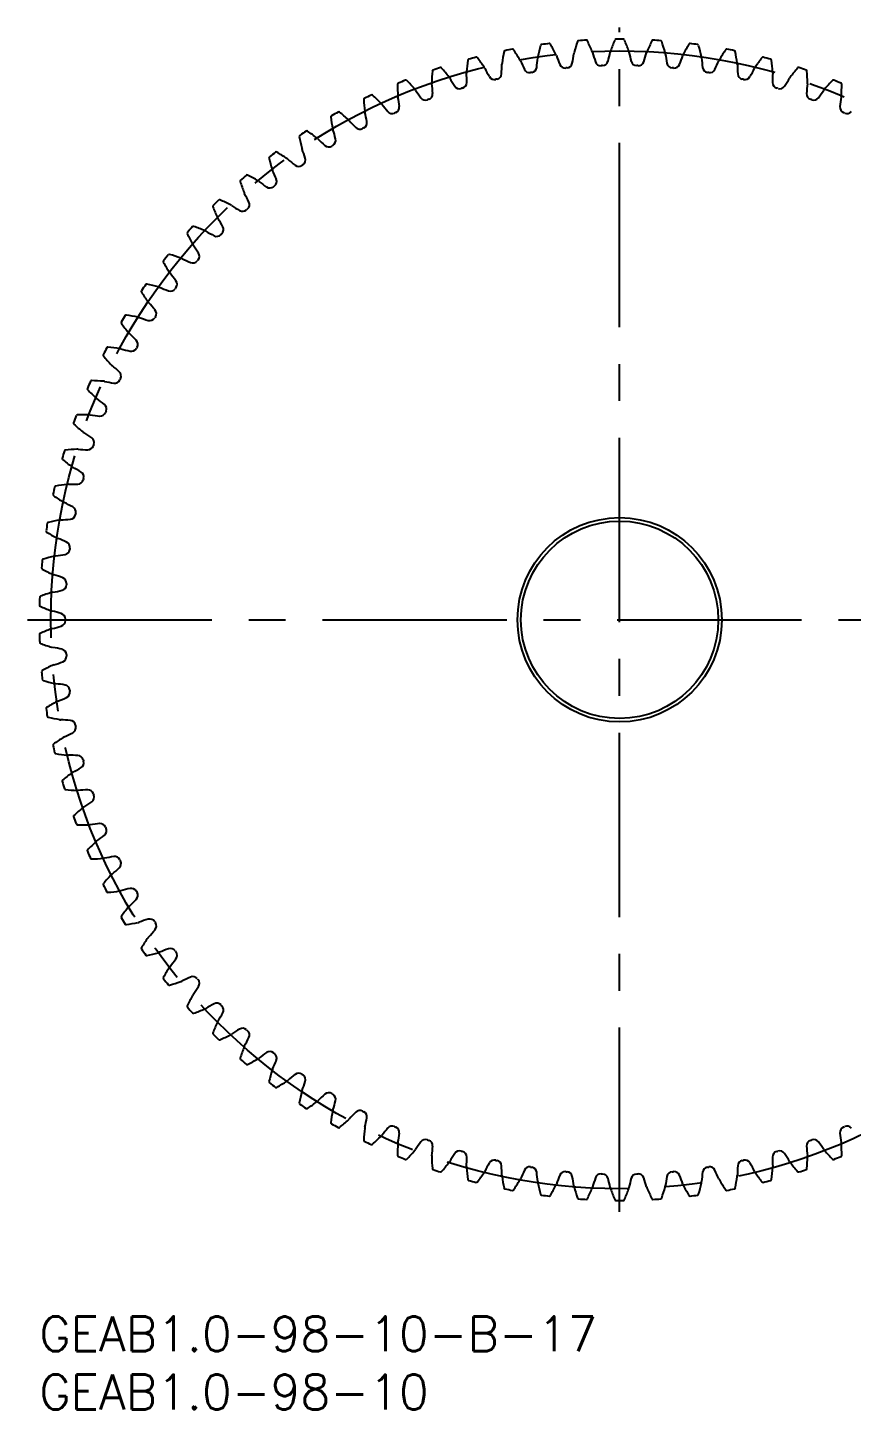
# Model space of a CAD drawing. Extents: x -1 to 141, y -8 to 111.
# Drawn here: x -1 to 70, y -8 to 111 of the extents above; entities that cross this region are included whole.
import ezdxf

# ---------------------------------------------------------------- set-up
doc = ezdxf.new("R2010")
doc.units = 0
doc.header["$LTSCALE"] = 0.5
doc.linetypes.add('CENTER', pattern=[50.8, 31.75, -6.35, 6.35, -6.35])
for name, color, linetype in [('MSM_CENTER', 1, 'CENTER'), ('MSM_CONTINUOUS', 7, 'CONTINUOUS'), ('MSM_PART_NUMBER', 7, 'CONTINUOUS')]:
    doc.layers.add(name, color=color, linetype=linetype)
doc.styles.get("Standard").update_dxf_attribs({"font": 'txt.shx', "height": 1, "bigfont": 'bigfont.shx'})

# ---------------------------------------------------------------- blocks, each defined once
blk = doc.blocks.new('*U2')
at = {"layer": 'MSM_PART_NUMBER'}
blk.add_text('GEAB1.0-98-10-B-17', height=3, dxfattribs=at).set_placement((0, -3))
blk = doc.blocks.new('*U3')
at = {"layer": 'MSM_PART_NUMBER'}
blk.add_text('GEAB1.0-98-10', height=3, dxfattribs=at).set_placement((0, -8))

msp = doc.modelspace()

# ---------------------------------------------------------------- linework, layer by layer
at = {"layer": 'MSM_CENTER'}
for p, q in [((50, 9), (50, 111)), ((-1, 60), (101, 60))]:
    msp.add_line(p, q, dxfattribs=at)
msp.add_circle((50, 60), 49, dxfattribs=at)
at = {"layer": 'MSM_CONTINUOUS'}
for radius in [8.8, 8.5]:
    msp.add_circle((50, 60), radius, dxfattribs=at)
for centre, radius, start, end in [((43.29, 109.45), 0.1, 97.73, 164.7225), ((50, 60), 50, 96.9639, 97.73), ((43.95, 109.53), 0.1, 29.9714, 96.9639), ((29.89, 101.42), 16.33, 26.4286, 29.9714), ((61.82, 104.5), 16.33, 161.049, 164.5918), ((46.47, 109.77), 0.1, 94.0565, 161.049), ((50, 60), 50, 93.2904, 94.0565), ((47.14, 109.82), 0.1, 26.2979, 93.2904), ((32.58, 102.63), 16.33, 22.7551, 26.2979), ((64.65, 103.65), 16.33, 157.3755, 160.9184), ((49.67, 109.9), 0.1, 90.3836, 157.3755), ((50, 60), 50, 89.617, 90.383), ((50.33, 109.9), 0.1, 22.6245, 89.617), ((35.35, 103.65), 16.33, 19.0816, 22.6245), ((67.42, 102.63), 16.33, 153.7021, 157.2449), ((52.86, 109.82), 0.1, 86.7101, 153.7021), ((50, 60), 50, 85.9435, 86.7096), ((53.53, 109.77), 0.1, 18.951, 85.9435), ((38.18, 104.5), 16.33, 15.4082, 18.951), ((70.11, 101.42), 16.33, 150.0286, 153.5714), ((56.05, 109.53), 0.1, 83.0367, 150.0286), ((50, 60), 50, 82.27, 83.0361), ((56.71, 109.45), 0.1, 15.2775, 82.27), ((50, 60), 50, 104.3108, 105.0769), ((37.67, 108.35), 0.1, 37.3183, 104.3108), ((24.76, 98.51), 16.33, 33.7755, 37.3183), ((56.04, 105.65), 16.33, 168.396, 171.9388), ((40.13, 108.91), 0.1, 101.4035, 168.396), ((50, 60), 50, 100.6374, 101.4035), ((40.79, 109.04), 0.1, 33.6449, 100.6374), ((27.27, 100.05), 16.33, 30.102, 33.6449), ((27.91, 109.59), 15.08, 352.3073, 355.4201), ((43.77, 108.32), 0.831, 168.2653, 175.4201), ((58.95, 105.17), 16.33, 164.7225, 168.2653), ((43.77, 108.32), 0.831, 19.2738, 26.4286), ((58.79, 113.57), 15.08, 199.2738, 202.3866), ((31.14, 110.91), 15.08, 348.6339, 351.7466), ((46.88, 108.62), 0.831, 164.5918, 171.7466), ((46.88, 108.62), 0.831, 15.6003, 22.7551), ((62.2, 112.9), 15.08, 195.6003, 198.7131), ((34.44, 112.01), 15.08, 344.9604, 348.0732), ((50, 108.72), 0.831, 160.9184, 168.0732), ((50, 108.72), 0.831, 11.9268, 19.0816), ((65.56, 112.01), 15.08, 191.9268, 195.0396), ((37.8, 112.9), 15.08, 341.2869, 344.3997), ((53.12, 108.62), 0.831, 157.2449, 164.3997), ((53.12, 108.62), 0.831, 8.2534, 15.4082), ((68.86, 110.91), 15.08, 188.2534, 191.3661), ((41.21, 113.57), 15.08, 337.6134, 340.7262), ((56.23, 108.32), 0.831, 153.5714, 160.7262), ((41.05, 105.17), 16.33, 11.7347, 15.2775), ((56.23, 108.32), 0.831, 4.5799, 11.7347), ((72.09, 109.59), 15.08, 184.5799, 187.6927), ((72.73, 100.05), 16.33, 146.3551, 149.898), ((59.21, 109.04), 0.1, 79.3632, 146.3551), ((50, 60), 50, 78.5965, 79.3626), ((59.87, 108.91), 0.1, 11.604, 78.5965), ((43.96, 105.65), 16.33, 8.0612, 11.604), ((75.24, 98.51), 16.33, 142.6817, 146.2245), ((62.33, 108.35), 0.1, 75.6892, 142.6817), ((50, 60), 50, 74.9231, 75.6892), ((50.15, 106.05), 16.33, 175.7429, 179.2857), ((33.96, 107.25), 0.1, 108.7504, 175.7429), ((50, 60), 50, 107.9843, 108.7504), ((34.59, 107.46), 0.1, 40.9918, 107.9843), ((22.34, 96.81), 16.33, 37.449, 40.9918), ((53.1, 105.94), 16.33, 172.0694, 175.6122), ((37.64, 107.13), 0.831, 175.6122, 182.767), ((37.02, 108.18), 0.1, 105.0769, 172.0694), ((37.64, 107.13), 0.831, 26.6207, 33.7755), ((51.86, 114.26), 15.08, 206.6207, 209.7335), ((24.78, 108.08), 15.08, 355.9808, 359.0936), ((40.69, 107.82), 0.831, 171.9388, 179.0936), ((40.69, 107.82), 0.831, 22.9472, 30.102), ((55.34, 114.03), 15.08, 202.9472, 206.06), ((42.24, 107.62), 0.5, 206.06, 279.2544), ((50, 60), 47.75, 99.1129, 99.2544), ((42.36, 107.64), 0.5, 279.1129, 352.3073), ((45.31, 108.02), 0.5, 202.3865, 275.581), ((50, 60), 47.75, 95.4394, 95.581), ((45.43, 108.03), 0.5, 275.4394, 348.6339), ((48.39, 108.22), 0.5, 198.7131, 271.9075), ((50, 60), 47.75, 91.766, 91.9075), ((48.51, 108.23), 0.5, 271.766, 344.9604), ((51.49, 108.23), 0.5, 195.0396, 268.234), ((50, 60), 47.75, 88.0925, 88.234), ((51.61, 108.22), 0.5, 268.0925, 341.2869), ((54.57, 108.03), 0.5, 191.3662, 264.5606), ((50, 60), 47.75, 84.419, 84.5606), ((54.69, 108.02), 0.5, 264.419, 337.6135), ((57.64, 107.64), 0.5, 187.6927, 260.8871), ((50, 60), 47.75, 80.7456, 80.8871), ((57.76, 107.62), 0.5, 260.7455, 333.94), ((44.66, 114.03), 15.08, 333.94, 337.0528), ((59.31, 107.82), 0.831, 149.898, 157.0528), ((59.31, 107.82), 0.831, 0.9064, 8.0612), ((75.22, 108.08), 15.08, 180.9064, 184.0192), ((48.14, 114.26), 15.08, 330.2665, 333.3793), ((62.36, 107.13), 0.831, 146.2245, 153.3793), ((62.98, 108.18), 0.1, 7.9306, 74.9231), ((46.9, 105.94), 16.33, 4.3878, 7.9306), ((62.36, 107.13), 0.831, 357.233, 4.3877), ((77.66, 96.81), 16.33, 139.0082, 142.551), ((65.41, 107.46), 0.1, 72.0162, 139.0082), ((50, 60), 50, 71.2496, 72.0157), ((66.04, 107.25), 0.1, 4.2571, 71.2496), ((49.85, 106.05), 16.33, 0.7143, 4.2571), ((47.2, 105.96), 16.33, 179.4164, 182.9592), ((30.97, 106.13), 0.1, 112.4239, 179.4164), ((50, 60), 50, 111.6578, 112.4239), ((31.58, 106.38), 0.1, 44.6653, 111.6578), ((20.04, 94.97), 16.33, 41.1224, 44.6653), ((34.65, 106.24), 0.831, 179.2857, 186.4405), ((18.84, 104.46), 15.08, 3.3277, 6.4405), ((34.65, 106.24), 0.831, 30.2942, 37.449), ((48.38, 114.26), 15.08, 210.2942, 213.407), ((36.21, 106.24), 0.5, 213.4069, 286.6014), ((36.33, 106.27), 0.5, 286.4598, 359.6543), ((21.75, 106.36), 15.08, 359.6543, 2.7671), ((39.21, 107.03), 0.5, 209.7335, 282.9279), ((50, 60), 47.75, 102.7864, 102.9279), ((39.32, 107.05), 0.5, 282.7864, 355.9808), ((60.68, 107.05), 0.5, 184.0192, 257.2136), ((50, 60), 47.75, 77.0721, 77.2136), ((60.79, 107.03), 0.5, 257.0721, 330.2665), ((78.25, 106.36), 15.08, 177.2329, 180.3457), ((63.67, 106.27), 0.5, 180.3457, 253.5402), ((63.79, 106.24), 0.5, 253.3986, 326.5931), ((51.62, 114.26), 15.08, 326.593, 329.7058), ((65.35, 106.24), 0.831, 142.551, 149.7058), ((81.16, 104.46), 15.08, 173.5595, 176.6723), ((65.35, 106.24), 0.831, 353.5595, 0.7143), ((79.96, 94.97), 16.33, 135.3347, 138.8775), ((68.42, 106.38), 0.1, 68.3422, 135.3347), ((50, 60), 50, 67.5761, 68.3422), ((69.03, 106.13), 0.1, 0.5836, 67.5761), ((52.8, 105.96), 16.33, 357.0408, 0.5836), ((28.05, 104.81), 0.1, 116.0973, 183.0898), ((44.26, 105.69), 16.33, 183.0898, 186.6327), ((50, 60), 50, 115.3312, 116.0973), ((28.65, 105.1), 0.1, 48.3387, 115.3312), ((17.86, 92.97), 16.33, 44.7959, 48.3387), ((31.72, 105.16), 0.831, 182.9592, 190.114), ((16.06, 102.37), 15.08, 7.0012, 10.114), ((31.72, 105.16), 0.831, 33.9676, 41.1225), ((44.91, 114.05), 15.08, 213.9676, 217.0804), ((33.28, 105.26), 0.5, 217.0804, 290.2749), ((50, 60), 47.75, 110.1333, 110.2749), ((33.39, 105.3), 0.5, 290.1333, 3.3277), ((50, 60), 47.75, 106.4598, 106.6014), ((50, 60), 47.75, 73.3986, 73.5402), ((66.61, 105.3), 0.5, 176.6722, 249.8667), ((50, 60), 47.75, 69.7251, 69.8667), ((66.72, 105.26), 0.5, 249.7251, 322.9196), ((55.09, 114.05), 15.08, 322.9196, 326.0324), ((68.28, 105.16), 0.831, 138.8775, 146.0324), ((83.94, 102.37), 15.08, 169.886, 172.9988), ((68.28, 105.16), 0.831, 349.886, 357.0408), ((50, 60), 50, 119.0047, 119.7708), ((25.8, 103.64), 0.1, 52.0122, 119.0047), ((15.81, 90.85), 16.33, 48.4694, 52.0122), ((28.86, 103.9), 0.831, 186.6326, 193.7875), ((13.41, 100.11), 15.08, 10.6747, 13.7875), ((28.86, 103.9), 0.831, 37.6411, 44.7959), ((41.46, 113.61), 15.08, 217.6411, 220.7539), ((30.41, 104.1), 0.5, 220.7539, 293.9484), ((50, 60), 47.75, 113.8068, 113.9483), ((30.52, 104.14), 0.5, 293.8068, 7.0012), ((69.48, 104.14), 0.5, 172.9988, 246.1932), ((50, 60), 47.75, 66.0517, 66.1932), ((69.59, 104.1), 0.5, 246.0517, 319.2461), ((25.22, 103.31), 0.1, 119.7708, 186.7633), ((41.34, 105.23), 16.33, 186.7633, 190.3061), ((26.09, 102.45), 0.831, 41.3146, 48.4694), ((38.04, 112.95), 15.08, 221.3146, 224.4274), ((27.63, 102.75), 0.5, 224.4274, 297.6219), ((50, 60), 47.75, 117.4802, 117.6218), ((27.74, 102.81), 0.5, 297.4802, 10.6747), ((22.5, 101.64), 0.1, 123.4443, 190.4368), ((38.46, 104.58), 16.33, 190.4368, 193.9796), ((50, 60), 50, 122.6782, 123.4443), ((23.06, 102), 0.1, 55.6857, 122.6782), ((13.91, 88.59), 16.33, 52.1429, 55.6857), ((23.42, 100.83), 0.831, 44.9881, 52.1429), ((34.67, 112.08), 15.08, 224.988, 228.1008), ((26.09, 102.45), 0.831, 190.3061, 197.4609), ((10.92, 97.68), 15.08, 14.3481, 17.4609), ((25.04, 101.29), 0.5, 301.1537, 14.3481), ((50, 60), 50, 126.3516, 127.1177), ((20.42, 100.19), 0.1, 59.3591, 126.3516), ((12.15, 86.22), 16.33, 55.8163, 59.3591), ((23.42, 100.83), 0.831, 193.9796, 201.1344), ((8.58, 95.1), 15.08, 18.0216, 21.1344), ((24.94, 101.23), 0.5, 228.1008, 301.2953), ((50, 60), 47.75, 121.1537, 121.2953), ((19.89, 99.79), 0.1, 127.1177, 194.1102), ((35.63, 103.75), 16.33, 194.1102, 197.6531), ((20.86, 99.05), 0.831, 197.6531, 204.8079), ((20.86, 99.05), 0.831, 48.6615, 55.8163), ((31.37, 110.99), 15.08, 228.6615, 231.7743), ((22.35, 99.54), 0.5, 231.7743, 304.9687), ((50, 60), 47.75, 124.8272, 124.9687), ((22.44, 99.61), 0.5, 304.8272, 18.0216), ((17.4, 97.78), 0.1, 130.7912, 197.7837), ((32.86, 102.74), 16.33, 197.7837, 201.3265), ((50, 60), 50, 130.0251, 130.7912), ((17.91, 98.21), 0.1, 63.0326, 130.0251), ((10.55, 83.74), 16.33, 59.4898, 63.0326), ((18.42, 97.1), 0.831, 52.335, 59.4898), ((28.14, 109.69), 15.08, 232.335, 235.4478), ((6.42, 92.37), 15.08, 21.6951, 24.8079), ((19.96, 97.76), 0.5, 308.5007, 21.6951), ((18.42, 97.1), 0.831, 201.3265, 208.4813), ((4.43, 89.51), 15.08, 25.3685, 28.4813), ((19.87, 97.69), 0.5, 235.4478, 308.6422), ((50, 60), 47.75, 128.5007, 128.6422), ((15.05, 95.61), 0.1, 134.4647, 201.4572), ((30.15, 101.55), 16.33, 201.4572, 205), ((50, 60), 50, 133.6986, 134.4647), ((15.53, 96.08), 0.1, 66.7061, 133.6986), ((9.11, 81.17), 16.33, 63.1633, 66.7061), ((16.1, 95), 0.831, 56.0085, 63.1633), ((25, 108.19), 15.08, 236.0085, 239.1213), ((17.52, 95.68), 0.5, 239.1212, 312.3157), ((50, 60), 47.75, 132.1741, 132.3157), ((17.61, 95.76), 0.5, 312.1741, 25.3685), ((16.1, 95), 0.831, 205, 212.1548), ((2.64, 86.53), 15.08, 29.042, 32.1548), ((12.84, 93.3), 0.1, 138.1381, 205.1306), ((27.53, 100.19), 16.33, 205.1306, 208.6735), ((50, 60), 50, 137.3721, 138.1381), ((13.29, 93.79), 0.1, 70.3796, 137.3721), ((7.83, 78.5), 16.33, 66.8367, 70.3796), ((13.93, 92.76), 0.831, 59.6819, 66.8367), ((21.96, 106.49), 15.08, 239.6819, 242.7947), ((15.3, 93.52), 0.5, 242.7947, 315.9891), ((50, 60), 47.75, 135.8476, 135.9891), ((15.38, 93.61), 0.5, 315.8476, 29.042), ((13.93, 92.76), 0.831, 208.6735, 215.8283), ((1.03, 83.44), 15.08, 32.7155, 35.8283), ((10.78, 90.85), 0.1, 141.8116, 208.8041), ((25, 98.67), 16.33, 208.8041, 212.3469), ((50, 60), 50, 141.0455, 141.8116), ((11.2, 91.37), 0.1, 74.053, 141.0455), ((6.74, 75.76), 16.33, 70.5102, 74.053), ((11.91, 90.38), 0.831, 63.3554, 70.5102), ((19.04, 104.6), 15.08, 243.3554, 246.4682), ((13.22, 91.23), 0.5, 246.4682, 319.6626), ((50, 60), 47.75, 139.5211, 139.6626), ((13.3, 91.32), 0.5, 319.5211, 32.7155), ((11.91, 90.38), 0.831, 212.3469, 219.5017), ((-0.37, 80.26), 15.08, 36.389, 39.5017), ((8.88, 88.27), 0.1, 145.4851, 212.4776), ((50, 60), 50, 144.719, 145.4851), ((22.58, 96.99), 16.33, 212.4776, 216.0204), ((9.27, 88.82), 0.1, 77.7265, 144.719), ((5.81, 72.96), 16.33, 74.1837, 77.7265), ((10.04, 87.87), 0.831, 67.0289, 74.1837), ((16.25, 102.52), 15.08, 247.0289, 250.1417), ((11.3, 88.81), 0.5, 250.1416, 323.3361), ((50, 60), 47.75, 143.1945, 143.3361), ((11.37, 88.91), 0.5, 323.1945, 36.389), ((10.04, 87.87), 0.831, 216.0204, 223.1752), ((-1.56, 76.99), 15.08, 40.0624, 43.1752), ((50, 60), 50, 148.3925, 149.1586), ((7.5, 86.15), 0.1, 81.4, 148.3925), ((5.07, 70.1), 16.33, 77.8571, 81.4), ((8.34, 85.26), 0.831, 70.7023, 77.8571), ((13.59, 100.27), 15.08, 250.7023, 253.8151), ((9.53, 86.27), 0.5, 253.8151, 327.0095), ((50, 60), 47.75, 146.868, 147.0095), ((9.59, 86.37), 0.5, 326.868, 40.0624), ((7.16, 85.58), 0.1, 149.1586, 216.1511), ((20.26, 95.16), 16.33, 216.1511, 219.6939), ((8.34, 85.26), 0.831, 219.6939, 226.8487), ((-2.54, 73.65), 15.08, 43.7359, 46.8487), ((50, 60), 50, 152.0659, 152.832), ((5.91, 83.38), 0.1, 85.0734, 152.0659), ((4.52, 67.2), 16.33, 81.5306, 85.0734), ((6.8, 82.54), 0.831, 74.3758, 81.5306), ((11.09, 97.86), 15.08, 254.3758, 257.4886), ((7.93, 83.63), 0.5, 257.4886, 330.683), ((7.99, 83.73), 0.5, 330.5415, 43.7359), ((50, 60), 47.75, 150.5415, 150.683), ((5.61, 82.78), 0.1, 152.832, 219.8245), ((18.07, 93.18), 16.33, 219.8245, 223.3673), ((6.8, 82.54), 0.831, 223.3673, 230.5222), ((-3.31, 70.26), 15.08, 47.4094, 50.5222), ((6.55, 80.99), 0.5, 334.2149, 47.4093), ((4.24, 79.89), 0.1, 156.5055, 223.498), ((50, 60), 50, 155.7394, 156.5055), ((16.01, 91.07), 16.33, 223.498, 227.0408), ((4.51, 80.5), 0.1, 88.7469, 155.7394), ((4.15, 64.27), 16.33, 85.2041, 88.7469), ((5.45, 79.72), 0.831, 78.0493, 85.2041), ((8.74, 95.29), 15.08, 258.0493, 261.1621), ((6.5, 80.88), 0.5, 261.162, 334.3565), ((50, 60), 47.75, 154.2149, 154.3565), ((5.45, 79.72), 0.831, 227.0408, 234.1956), ((-3.86, 66.82), 15.08, 51.0828, 54.1956), ((5.3, 78.16), 0.5, 337.8884, 51.0828), ((50, 60), 50, 159.4129, 160.179), ((3.29, 77.55), 0.1, 92.4204, 159.4129), ((3.97, 61.33), 16.33, 88.8776, 92.4204), ((4.28, 76.83), 0.831, 81.7227, 88.8776), ((6.57, 92.57), 15.08, 261.7227, 264.8355), ((5.25, 78.05), 0.5, 264.8355, 338.03), ((50, 60), 47.75, 157.8884, 158.03), ((3.06, 76.92), 0.1, 160.179, 227.1715), ((14.09, 88.83), 16.33, 227.1715, 230.7143), ((4.28, 76.83), 0.831, 230.7143, 237.8691), ((-4.18, 63.36), 15.08, 54.7563, 57.8691), ((4.19, 75.15), 0.5, 268.509, 341.7034), ((4.23, 75.26), 0.5, 341.5619, 54.7563), ((50, 60), 47.75, 161.5619, 161.7034), ((50, 60), 50, 163.0863, 163.8524), ((2.07, 73.88), 0.1, 163.8524, 230.8449), ((12.32, 86.47), 16.33, 230.8449, 234.3878), ((2.26, 74.52), 0.1, 96.0938, 163.0863), ((3.98, 58.38), 16.33, 92.551, 96.0938), ((3.29, 73.86), 0.831, 85.3962, 92.551), ((4.57, 89.72), 15.08, 265.3962, 268.509), ((3.29, 73.86), 0.831, 234.3878, 241.5426), ((-4.29, 59.88), 15.08, 58.4298, 61.5426), ((3.34, 72.3), 0.5, 345.2354, 58.4298), ((50, 60), 50, 166.7598, 167.5259), ((1.43, 71.43), 0.1, 99.7673, 166.7598), ((4.18, 55.43), 16.33, 96.2245, 99.7673), ((2.5, 70.84), 0.831, 89.0697, 96.2245), ((2.76, 86.75), 15.08, 269.0697, 272.1825), ((3.31, 72.18), 0.5, 272.1825, 345.3769), ((50, 60), 47.75, 165.2354, 165.3769), ((1.28, 70.78), 0.1, 167.5259, 234.5184), ((10.7, 84), 16.33, 234.5184, 238.0612), ((2.5, 70.84), 0.831, 238.0612, 245.216), ((-4.17, 56.4), 15.08, 62.1032, 65.216), ((2.63, 69.16), 0.5, 275.8559, 349.0504), ((2.65, 69.28), 0.5, 348.9088, 62.1032), ((50, 60), 47.75, 168.9088, 169.0504), ((50, 60), 50, 170.4333, 171.1994), ((0.79, 68.29), 0.1, 103.4408, 170.4333), ((4.57, 52.5), 16.33, 99.898, 103.4408), ((1.9, 67.78), 0.831, 92.7432, 99.898), ((1.14, 83.67), 15.08, 272.7432, 275.8559), ((0.69, 67.63), 0.1, 171.1994, 238.1919), ((9.24, 81.43), 16.33, 238.1919, 241.7347), ((1.9, 67.78), 0.831, 241.7347, 248.8895), ((-3.83, 52.94), 15.08, 65.7767, 68.8895), ((2.15, 66.23), 0.5, 352.5823, 65.7767), ((5.14, 49.61), 16.33, 103.5714, 107.1143), ((1.5, 64.68), 0.831, 96.4166, 103.5714), ((-0.27, 80.49), 15.08, 276.4166, 279.5294), ((2.14, 66.11), 0.5, 279.5294, 352.7238), ((50, 60), 47.75, 172.5823, 172.7238), ((50, 60), 50, 174.1067, 174.8728), ((0.3, 64.46), 0.1, 174.8728, 241.8653), ((7.95, 78.77), 16.33, 241.8653, 245.4082), ((0.36, 65.12), 0.1, 107.1143, 174.1067), ((1.5, 64.68), 0.831, 245.4082, 252.563), ((-3.26, 49.5), 15.08, 69.4502, 72.563), ((1.85, 63.15), 0.5, 356.2558, 69.4502), ((50, 60), 47.75, 176.2558, 176.3973), ((50, 60), 50, 177.7802, 178.5463), ((0.14, 61.93), 0.1, 110.7877, 177.7802), ((5.9, 46.76), 16.33, 107.2449, 110.7877), ((1.3, 61.56), 0.831, 100.0901, 107.2449), ((-1.48, 77.22), 15.08, 280.0901, 283.2029), ((1.85, 63.03), 0.5, 283.2029, 356.3973), ((0.12, 61.27), 0.1, 178.5463, 245.5388), ((6.84, 76.04), 16.33, 245.5388, 249.0816), ((1.3, 61.56), 0.831, 249.0816, 256.2364), ((-2.48, 46.11), 15.08, 73.1236, 76.2364), ((1.75, 60.06), 0.5, 359.9292, 73.1236), ((1.75, 59.94), 0.5, 286.8763, 0.0708), ((50, 60), 47.75, 179.9292, 180.0708), ((0.12, 58.73), 0.1, 114.4612, 181.4537), ((50, 60), 50, 181.4537, 182.2198), ((6.84, 43.96), 16.33, 110.9184, 114.4612), ((1.3, 58.44), 0.831, 103.7636, 110.9184), ((-2.48, 73.89), 15.08, 283.7636, 286.8764), ((0.14, 58.07), 0.1, 182.2198, 249.2123), ((5.9, 73.24), 16.33, 249.2123, 252.7551), ((1.3, 58.44), 0.831, 252.7551, 259.9099), ((-1.48, 42.78), 15.08, 76.7971, 79.9099), ((1.85, 56.97), 0.5, 3.6027, 76.7971), ((7.95, 41.23), 16.33, 114.5918, 118.1347), ((1.5, 55.32), 0.831, 107.437, 114.5918), ((-3.26, 70.5), 15.08, 287.437, 290.5498), ((1.85, 56.85), 0.5, 290.5498, 3.7442), ((50, 60), 47.75, 183.6027, 183.7442), ((0.3, 55.54), 0.1, 118.1347, 185.1272), ((50, 60), 50, 185.1272, 185.8933), ((0.36, 54.88), 0.1, 185.8933, 252.8857), ((5.14, 70.39), 16.33, 252.8857, 256.4286), ((1.5, 55.32), 0.831, 256.4285, 263.5834), ((-0.27, 39.51), 15.08, 80.4706, 83.5834), ((2.14, 53.89), 0.5, 7.2762, 80.4706), ((2.15, 53.77), 0.5, 294.2233, 7.4177), ((50, 60), 47.75, 187.2762, 187.4177), ((0.69, 52.37), 0.1, 121.8081, 188.8006), ((9.24, 38.57), 16.33, 118.2653, 121.8081), ((1.9, 52.22), 0.831, 111.1105, 118.2653), ((-3.83, 67.06), 15.08, 291.1105, 294.2233), ((50, 60), 50, 188.8006, 189.5667), ((0.79, 51.71), 0.1, 189.5667, 256.5592), ((4.57, 67.5), 16.33, 256.5592, 260.102), ((1.9, 52.22), 0.831, 260.102, 267.2568), ((1.14, 36.33), 15.08, 84.1441, 87.2568), ((2.63, 50.84), 0.5, 10.9496, 84.1441), ((-4.17, 63.6), 15.08, 294.784, 297.8968), ((2.65, 50.72), 0.5, 297.8967, 11.0913), ((50, 60), 47.75, 190.9496, 191.0912), ((1.28, 49.22), 0.1, 125.4816, 192.4741), ((50, 60), 50, 192.4741, 193.2402), ((10.7, 36), 16.33, 121.9388, 125.4816), ((2.5, 49.16), 0.831, 114.784, 121.9388), ((1.43, 48.57), 0.1, 193.2402, 260.2327), ((4.18, 64.57), 16.33, 260.2327, 263.7755), ((2.5, 49.16), 0.831, 263.7755, 270.9303), ((2.76, 33.25), 15.08, 87.8175, 90.9303), ((3.31, 47.82), 0.5, 14.6231, 87.8175), ((3.34, 47.7), 0.5, 301.5702, 14.7646), ((50, 60), 47.75, 194.6231, 194.7646), ((12.32, 33.53), 16.33, 125.6122, 129.1551), ((3.29, 46.14), 0.831, 118.4574, 125.6122), ((-4.29, 60.12), 15.08, 298.4574, 301.5702), ((2.07, 46.12), 0.1, 129.1551, 196.1476), ((50, 60), 50, 196.1476, 196.9137), ((2.26, 45.48), 0.1, 196.9142, 263.9062), ((3.98, 61.62), 16.33, 263.9062, 267.449), ((3.29, 46.14), 0.831, 267.449, 274.6038), ((4.57, 30.28), 15.08, 91.491, 94.6038), ((4.19, 44.85), 0.5, 18.2966, 91.491), ((-4.18, 56.64), 15.08, 302.1309, 305.2437), ((4.23, 44.74), 0.5, 305.2437, 18.4382), ((50, 60), 47.75, 198.2966, 198.4381), ((3.06, 43.08), 0.1, 132.8285, 199.821), ((50, 60), 50, 199.821, 200.5871), ((14.09, 31.17), 16.33, 129.2857, 132.8285), ((4.28, 43.17), 0.831, 122.1309, 129.2857), ((3.29, 42.45), 0.1, 200.5871, 267.5796), ((3.97, 58.67), 16.33, 267.5796, 271.1224), ((4.28, 43.17), 0.831, 271.1224, 278.2773), ((6.57, 27.43), 15.08, 95.1645, 98.2773), ((5.25, 41.95), 0.5, 21.97, 95.1644), ((5.3, 41.84), 0.5, 308.9171, 22.1117), ((50, 60), 47.75, 201.97, 202.1116), ((16.01, 28.93), 16.33, 132.9592, 136.502), ((5.45, 40.28), 0.831, 125.8044, 132.9592), ((-3.86, 53.18), 15.08, 305.8044, 308.9172), ((4.24, 40.11), 0.1, 136.502, 203.4945), ((50, 60), 50, 203.4945, 204.2606), ((4.51, 39.5), 0.1, 204.2606, 271.2531), ((4.15, 55.73), 16.33, 271.2531, 274.7959), ((5.45, 40.28), 0.831, 274.7959, 281.9507), ((8.74, 24.71), 15.08, 98.8379, 101.9507), ((6.5, 39.12), 0.5, 25.6435, 98.8379), ((50, 60), 47.75, 205.6435, 205.7851), ((6.8, 37.46), 0.831, 129.4778, 136.6327), ((-3.31, 49.74), 15.08, 309.4778, 312.5906), ((6.55, 39.01), 0.5, 312.5906, 25.7851), ((5.61, 37.22), 0.1, 140.1755, 207.168), ((50, 60), 50, 207.168, 207.9341), ((18.07, 26.82), 16.33, 136.6327, 140.1755), ((5.91, 36.62), 0.1, 207.9341, 274.9266), ((4.52, 52.8), 16.33, 274.9266, 278.4694), ((6.8, 37.46), 0.831, 278.4694, 285.6242), ((11.09, 22.14), 15.08, 102.5114, 105.6242), ((-2.54, 46.35), 15.08, 313.1513, 316.2641), ((7.93, 36.37), 0.5, 29.317, 102.5114), ((7.99, 36.27), 0.5, 316.2641, 29.4586), ((50, 60), 47.75, 209.317, 209.4585), ((20.26, 24.84), 16.33, 140.3061, 143.8489), ((8.34, 34.74), 0.831, 133.1513, 140.3061), ((7.16, 34.42), 0.1, 143.8489, 210.8414), ((50, 60), 50, 210.8414, 211.6075), ((7.5, 33.85), 0.1, 211.6075, 278.6), ((5.07, 49.9), 16.33, 278.6, 282.1429), ((8.34, 34.74), 0.831, 282.1429, 289.2977), ((13.59, 19.73), 15.08, 106.1849, 109.2977), ((9.53, 33.73), 0.5, 32.9905, 106.1849), ((50, 60), 47.75, 212.9905, 213.132), ((9.59, 33.63), 0.5, 319.9376, 33.132), ((22.58, 23.01), 16.33, 143.9796, 147.5224), ((10.04, 32.13), 0.831, 136.8248, 143.9796), ((-1.56, 43.01), 15.08, 316.8248, 319.9376), ((8.88, 31.73), 0.1, 147.5224, 214.5149), ((50, 60), 50, 214.5149, 215.281), ((9.27, 31.18), 0.1, 215.281, 282.2735), ((5.81, 47.04), 16.33, 282.2735, 285.8163), ((10.04, 32.13), 0.831, 285.8163, 292.9711), ((16.25, 17.48), 15.08, 109.8583, 112.9711), ((11.3, 31.19), 0.5, 36.6639, 109.8583), ((50, 60), 47.75, 216.6639, 216.8055), ((11.37, 31.09), 0.5, 323.6111, 36.8055), ((25, 21.33), 16.33, 147.6531, 151.1959), ((11.91, 29.62), 0.831, 140.4983, 147.6531), ((-0.37, 39.74), 15.08, 320.4983, 323.611), ((10.78, 29.15), 0.1, 151.1959, 218.1884), ((50, 60), 50, 218.1884, 218.9545), ((11.2, 28.63), 0.1, 218.9545, 285.947), ((6.74, 44.24), 16.33, 285.947, 289.4898), ((11.91, 29.62), 0.831, 289.4898, 296.6446), ((19.04, 15.4), 15.08, 113.5318, 116.6446), ((13.22, 28.77), 0.5, 40.3374, 113.5318), ((50, 60), 47.75, 220.3374, 220.4789), ((13.3, 28.68), 0.5, 327.2845, 40.4789), ((27.53, 19.81), 16.33, 151.3265, 154.8694), ((13.93, 27.24), 0.831, 144.1717, 151.3265), ((1.03, 36.56), 15.08, 324.1717, 327.2845), ((12.84, 26.7), 0.1, 154.8694, 221.8619), ((50, 60), 50, 221.8619, 222.6279), ((7.83, 41.5), 16.33, 289.6204, 293.1633), ((13.93, 27.24), 0.831, 293.1633, 300.3181), ((21.96, 13.51), 15.08, 117.2053, 120.3181), ((15.3, 26.48), 0.5, 44.0109, 117.2053), ((50, 60), 47.75, 224.0109, 224.1524), ((15.38, 26.39), 0.5, 330.958, 44.1524), ((13.29, 26.21), 0.1, 222.6279, 289.6204), ((30.15, 18.45), 16.33, 155, 158.5428), ((16.1, 25), 0.831, 147.8452, 155), ((2.64, 33.47), 15.08, 327.8452, 330.958), ((15.05, 24.39), 0.1, 158.5428, 225.5353), ((50, 60), 50, 225.5353, 226.3014), ((15.53, 23.92), 0.1, 226.3014, 293.2939), ((9.11, 38.83), 16.33, 293.2939, 296.8367), ((16.1, 25), 0.831, 296.8367, 303.9915), ((25, 11.81), 15.08, 120.8787, 123.9915), ((17.52, 24.32), 0.5, 47.6843, 120.8787), ((4.43, 30.49), 15.08, 331.5187, 334.6315), ((50, 60), 47.75, 227.6843, 227.8259), ((17.61, 24.24), 0.5, 334.6315, 47.826), ((32.86, 17.26), 16.33, 158.6735, 162.2163), ((18.42, 22.9), 0.831, 151.5187, 158.6735), ((28.14, 10.31), 15.08, 124.5522, 127.665), ((19.87, 22.31), 0.5, 51.3578, 124.5522), ((50, 60), 47.75, 231.3578, 231.4993), ((19.96, 22.24), 0.5, 338.3049, 51.4994), ((17.4, 22.22), 0.1, 162.2163, 229.2088), ((50, 60), 50, 229.2088, 229.9749), ((17.91, 21.79), 0.1, 229.9749, 296.9674), ((10.55, 36.26), 16.33, 296.9674, 300.5102), ((18.42, 22.9), 0.831, 300.5102, 307.665), ((6.42, 27.63), 15.08, 335.1921, 338.3049), ((35.63, 16.25), 16.33, 162.3469, 165.8898), ((19.89, 20.21), 0.1, 165.8898, 232.8823), ((20.86, 20.95), 0.831, 155.1921, 162.3469), ((12.15, 33.78), 16.33, 300.6409, 304.1837), ((20.86, 20.95), 0.831, 304.1837, 311.3385), ((31.37, 9.01), 15.08, 128.2257, 131.3385), ((22.35, 20.46), 0.5, 55.0313, 128.2257), ((50, 60), 47.75, 235.0313, 235.1728), ((8.58, 24.9), 15.08, 338.8656, 341.9784), ((22.44, 20.39), 0.5, 341.9784, 55.1729), ((50, 60), 50, 232.8823, 233.6484), ((20.42, 19.81), 0.1, 233.6484, 300.6409), ((38.46, 15.42), 16.33, 166.0204, 169.5632), ((23.42, 19.17), 0.831, 158.8656, 166.0204), ((34.67, 7.92), 15.08, 131.8992, 135.012), ((24.94, 18.77), 0.5, 58.7047, 131.8991), ((50, 60), 47.75, 238.7047, 238.8463), ((25.04, 18.71), 0.5, 345.6518, 58.8464), ((22.5, 18.36), 0.1, 169.5632, 236.5557), ((50, 60), 50, 236.5557, 237.3218), ((23.06, 18), 0.1, 237.3218, 304.3143), ((13.91, 31.41), 16.33, 304.3143, 307.8571), ((23.42, 19.17), 0.831, 307.8571, 315.0119), ((10.92, 22.32), 15.08, 342.5391, 345.6519), ((41.34, 14.77), 16.33, 169.6939, 173.2367), ((25.22, 16.69), 0.1, 173.2367, 240.2292), ((26.09, 17.55), 0.831, 162.5391, 169.6939), ((15.81, 29.15), 16.33, 307.9878, 311.5306), ((26.09, 17.55), 0.831, 311.5306, 318.6854), ((38.04, 7.05), 15.08, 135.5726, 138.6854), ((27.63, 17.25), 0.5, 62.3782, 135.5726), ((50, 60), 47.75, 242.3782, 242.5198), ((27.74, 17.19), 0.5, 349.3253, 62.5198), ((13.41, 19.89), 15.08, 346.2125, 349.3253), ((50, 60), 50, 240.2292, 240.9953), ((25.8, 16.36), 0.1, 240.9953, 307.9878), ((44.26, 14.31), 16.33, 173.3673, 176.9102), ((28.86, 16.1), 0.831, 166.2125, 173.3674), ((17.86, 27.03), 16.33, 311.6613, 315.2041), ((28.86, 16.1), 0.831, 315.2041, 322.3589), ((41.46, 6.39), 15.08, 139.2461, 142.3589), ((30.41, 15.9), 0.5, 66.0517, 139.2461), ((50, 60), 47.75, 246.0517, 246.1932), ((30.52, 15.86), 0.5, 352.9988, 66.1933), ((16.06, 17.63), 15.08, 349.886, 352.9988), ((69.48, 15.86), 0.5, 113.8068, 187.0012), ((83.94, 17.63), 15.08, 187.0012, 190.114), ((50, 60), 47.75, 293.8068, 293.9483), ((69.59, 15.9), 0.5, 40.7539, 113.9483), ((28.05, 15.19), 0.1, 176.9102, 243.9027), ((50, 60), 50, 243.9027, 244.6688), ((28.65, 14.9), 0.1, 244.6688, 311.6613), ((47.2, 14.04), 16.33, 177.0408, 180.5836), ((31.72, 14.84), 0.831, 169.886, 177.0408), ((20.04, 25.03), 16.33, 315.3347, 318.8776), ((31.72, 14.84), 0.831, 318.8775, 326.0324), ((44.91, 5.95), 15.08, 142.9196, 146.0324), ((33.28, 14.74), 0.5, 69.7251, 142.9196), ((50, 60), 47.75, 249.7251, 249.8667), ((33.39, 14.7), 0.5, 356.6722, 69.8667), ((18.84, 15.54), 15.08, 353.5595, 356.6723), ((66.61, 14.7), 0.5, 110.1333, 183.3277), ((81.16, 15.54), 15.08, 183.3277, 186.4405), ((50, 60), 47.75, 290.1333, 290.2749), ((66.72, 14.74), 0.5, 37.0804, 110.2749), ((55.09, 5.95), 15.08, 33.9676, 37.0804), ((68.28, 14.84), 0.831, 213.9676, 221.1224), ((79.96, 25.03), 16.33, 221.1224, 224.6653), ((68.28, 14.84), 0.831, 2.9592, 10.114), ((52.8, 14.04), 16.33, 359.4164, 2.9592), ((30.97, 13.87), 0.1, 180.5836, 247.5761), ((50, 60), 50, 247.5761, 248.3422), ((31.58, 13.62), 0.1, 248.3422, 315.3347), ((34.65, 13.76), 0.831, 173.5595, 180.7143), ((50.15, 13.95), 16.33, 180.7143, 184.2571), ((22.34, 23.19), 16.33, 319.0082, 322.551), ((34.65, 13.76), 0.831, 322.551, 329.7058), ((48.38, 5.74), 15.08, 146.593, 149.7058), ((36.21, 13.76), 0.5, 73.3986, 146.593), ((50, 60), 47.75, 253.3986, 253.5402), ((36.33, 13.73), 0.5, 0.3457, 73.5402), ((21.75, 13.64), 15.08, 357.2329, 0.3457), ((51.86, 5.74), 15.08, 150.2665, 153.3793), ((39.21, 12.97), 0.5, 77.0721, 150.2665), ((50, 60), 47.75, 257.0721, 257.2136), ((39.32, 12.95), 0.5, 4.0192, 77.2137), ((60.68, 12.95), 0.5, 102.7864, 175.9808), ((50, 60), 47.75, 282.7864, 282.9279), ((60.79, 12.97), 0.5, 29.7335, 102.928), ((48.14, 5.74), 15.08, 26.6207, 29.7335), ((63.67, 13.73), 0.5, 106.4598, 179.6542), ((78.25, 13.64), 15.08, 179.6543, 182.7671), ((50, 60), 47.75, 286.4598, 286.6014), ((63.79, 13.76), 0.5, 33.407, 106.6014), ((51.62, 5.74), 15.08, 30.2942, 33.407), ((65.35, 13.76), 0.831, 210.2942, 217.449), ((77.66, 23.19), 16.33, 217.449, 220.9918), ((49.85, 13.95), 16.33, 355.7429, 359.2857), ((65.35, 13.76), 0.831, 359.2857, 6.4405), ((68.42, 13.62), 0.1, 224.6653, 291.6578), ((50, 60), 50, 291.6578, 292.4239), ((69.03, 13.87), 0.1, 292.4239, 359.4164), ((33.96, 12.75), 0.1, 184.2571, 251.2496), ((50, 60), 50, 251.2496, 252.0157), ((34.59, 12.54), 0.1, 252.0157, 319.0082), ((37.64, 12.87), 0.831, 177.233, 184.3878), ((53.1, 14.06), 16.33, 184.3878, 187.9306), ((24.76, 21.49), 16.33, 322.6817, 326.2245), ((37.64, 12.87), 0.831, 326.2245, 333.3793), ((24.78, 11.92), 15.08, 0.9064, 4.0192), ((40.69, 12.18), 0.831, 180.9064, 188.0612), ((56.04, 14.35), 16.33, 188.0612, 191.604), ((55.34, 5.97), 15.08, 153.94, 157.0528), ((42.24, 12.38), 0.5, 80.7456, 153.9399), ((50, 60), 47.75, 260.7456, 260.8871), ((42.36, 12.36), 0.5, 7.6927, 80.8872), ((27.91, 10.41), 15.08, 4.5799, 7.6927), ((58.79, 6.43), 15.08, 157.6134, 160.7262), ((45.31, 11.98), 0.5, 84.419, 157.6134), ((50, 60), 47.75, 264.419, 264.5606), ((45.43, 11.97), 0.5, 11.3661, 84.5606), ((31.14, 9.09), 15.08, 8.2534, 11.3661), ((62.2, 7.1), 15.08, 161.2869, 164.3997), ((48.39, 11.78), 0.5, 88.0925, 161.2869), ((50, 60), 47.75, 268.0925, 268.234), ((48.51, 11.77), 0.5, 15.0396, 88.2341), ((34.44, 7.99), 15.08, 11.9268, 15.0396), ((65.56, 7.99), 15.08, 164.9604, 168.0732), ((51.49, 11.77), 0.5, 91.766, 164.9604), ((50, 60), 47.75, 271.766, 271.9075), ((51.61, 11.78), 0.5, 18.7131, 91.9076), ((37.8, 7.1), 15.08, 15.6003, 18.7131), ((68.86, 9.09), 15.08, 168.6339, 171.7466), ((54.57, 11.97), 0.5, 95.4394, 168.6338), ((50, 60), 47.75, 275.4394, 275.581), ((54.69, 11.98), 0.5, 22.3865, 95.581), ((41.21, 6.43), 15.08, 19.2738, 22.3866), ((72.09, 10.41), 15.08, 172.3073, 175.4201), ((57.64, 12.36), 0.5, 99.1129, 172.3073), ((50, 60), 47.75, 279.1129, 279.2544), ((57.76, 12.38), 0.5, 26.06, 99.2544), ((44.66, 5.97), 15.08, 22.9472, 26.06), ((43.96, 14.35), 16.33, 348.396, 351.9388), ((75.22, 11.92), 15.08, 175.9808, 179.0936), ((59.31, 12.18), 0.831, 351.9388, 359.0936), ((62.36, 12.87), 0.831, 206.6207, 213.7755), ((75.24, 21.49), 16.33, 213.7755, 217.3183), ((46.9, 14.06), 16.33, 352.0694, 355.6122), ((62.36, 12.87), 0.831, 355.6122, 2.767), ((65.41, 12.54), 0.1, 220.9918, 287.9843), ((50, 60), 50, 287.9843, 288.7504), ((66.04, 12.75), 0.1, 288.7504, 355.7429), ((37.02, 11.82), 0.1, 187.9306, 254.9231), ((50, 60), 50, 254.9231, 255.6892), ((37.67, 11.65), 0.1, 255.6892, 322.6817), ((40.13, 11.09), 0.1, 191.604, 258.5965), ((50, 60), 50, 258.5965, 259.3626), ((40.79, 10.96), 0.1, 259.3626, 326.3551), ((27.27, 19.95), 16.33, 326.3551, 329.898), ((40.69, 12.18), 0.831, 329.898, 337.0528), ((43.77, 11.68), 0.831, 184.5799, 191.7347), ((58.95, 14.83), 16.33, 191.7347, 195.2775), ((29.89, 18.58), 16.33, 330.0286, 333.5714), ((43.77, 11.68), 0.831, 333.5714, 340.7262), ((46.88, 11.38), 0.831, 188.2534, 195.4082), ((61.82, 15.5), 16.33, 195.4082, 198.951), ((32.58, 17.37), 16.33, 333.7021, 337.2449), ((46.88, 11.38), 0.831, 337.2449, 344.3997), ((50, 11.28), 0.831, 191.9268, 199.0816), ((64.65, 16.35), 16.33, 199.0816, 202.6245), ((35.35, 16.35), 16.33, 337.3755, 340.9184), ((50, 11.28), 0.831, 340.9184, 348.0732), ((53.12, 11.38), 0.831, 195.6003, 202.7551), ((67.42, 17.37), 16.33, 202.7551, 206.2979), ((38.18, 15.5), 16.33, 341.049, 344.5918), ((53.12, 11.38), 0.831, 344.5918, 351.7466), ((56.23, 11.68), 0.831, 199.2738, 206.4286), ((70.11, 18.58), 16.33, 206.4286, 209.9714), ((41.05, 14.83), 16.33, 344.7225, 348.2653), ((56.23, 11.68), 0.831, 348.2653, 355.4201), ((59.31, 12.18), 0.831, 202.9472, 210.102), ((72.73, 19.95), 16.33, 210.102, 213.6449), ((59.21, 10.96), 0.1, 213.6449, 280.6374), ((50, 60), 50, 280.6374, 281.4035), ((59.87, 11.09), 0.1, 281.4035, 348.396), ((62.33, 11.65), 0.1, 217.3183, 284.3108), ((50, 60), 50, 284.3108, 285.0769), ((62.98, 11.82), 0.1, 285.0769, 352.0694), ((43.29, 10.55), 0.1, 195.2775, 262.27), ((50, 60), 50, 262.27, 263.0361), ((43.95, 10.47), 0.1, 263.0361, 330.0286), ((46.47, 10.23), 0.1, 198.951, 265.9435), ((50, 60), 50, 265.9435, 266.7096), ((47.14, 10.18), 0.1, 266.7096, 333.7021), ((49.67, 10.1), 0.1, 202.6245, 269.617), ((50, 60), 50, 269.617, 270.383), ((50.33, 10.1), 0.1, 270.3836, 337.3755), ((52.86, 10.18), 0.1, 206.2979, 273.2904), ((50, 60), 50, 273.2904, 274.0565), ((53.53, 10.23), 0.1, 274.0571, 341.049), ((56.05, 10.47), 0.1, 209.9714, 276.9639), ((50, 60), 50, 276.9639, 277.73), ((56.71, 10.55), 0.1, 277.73, 344.7225)]:
    msp.add_arc(centre, radius, start, end, dxfattribs=at)

# ---------------------------------------------------------------- block references
for name in ['*U2', '*U3']:
    msp.add_blockref(name, (0, 0), dxfattribs=at)

doc.saveas('drawing.dxf')
